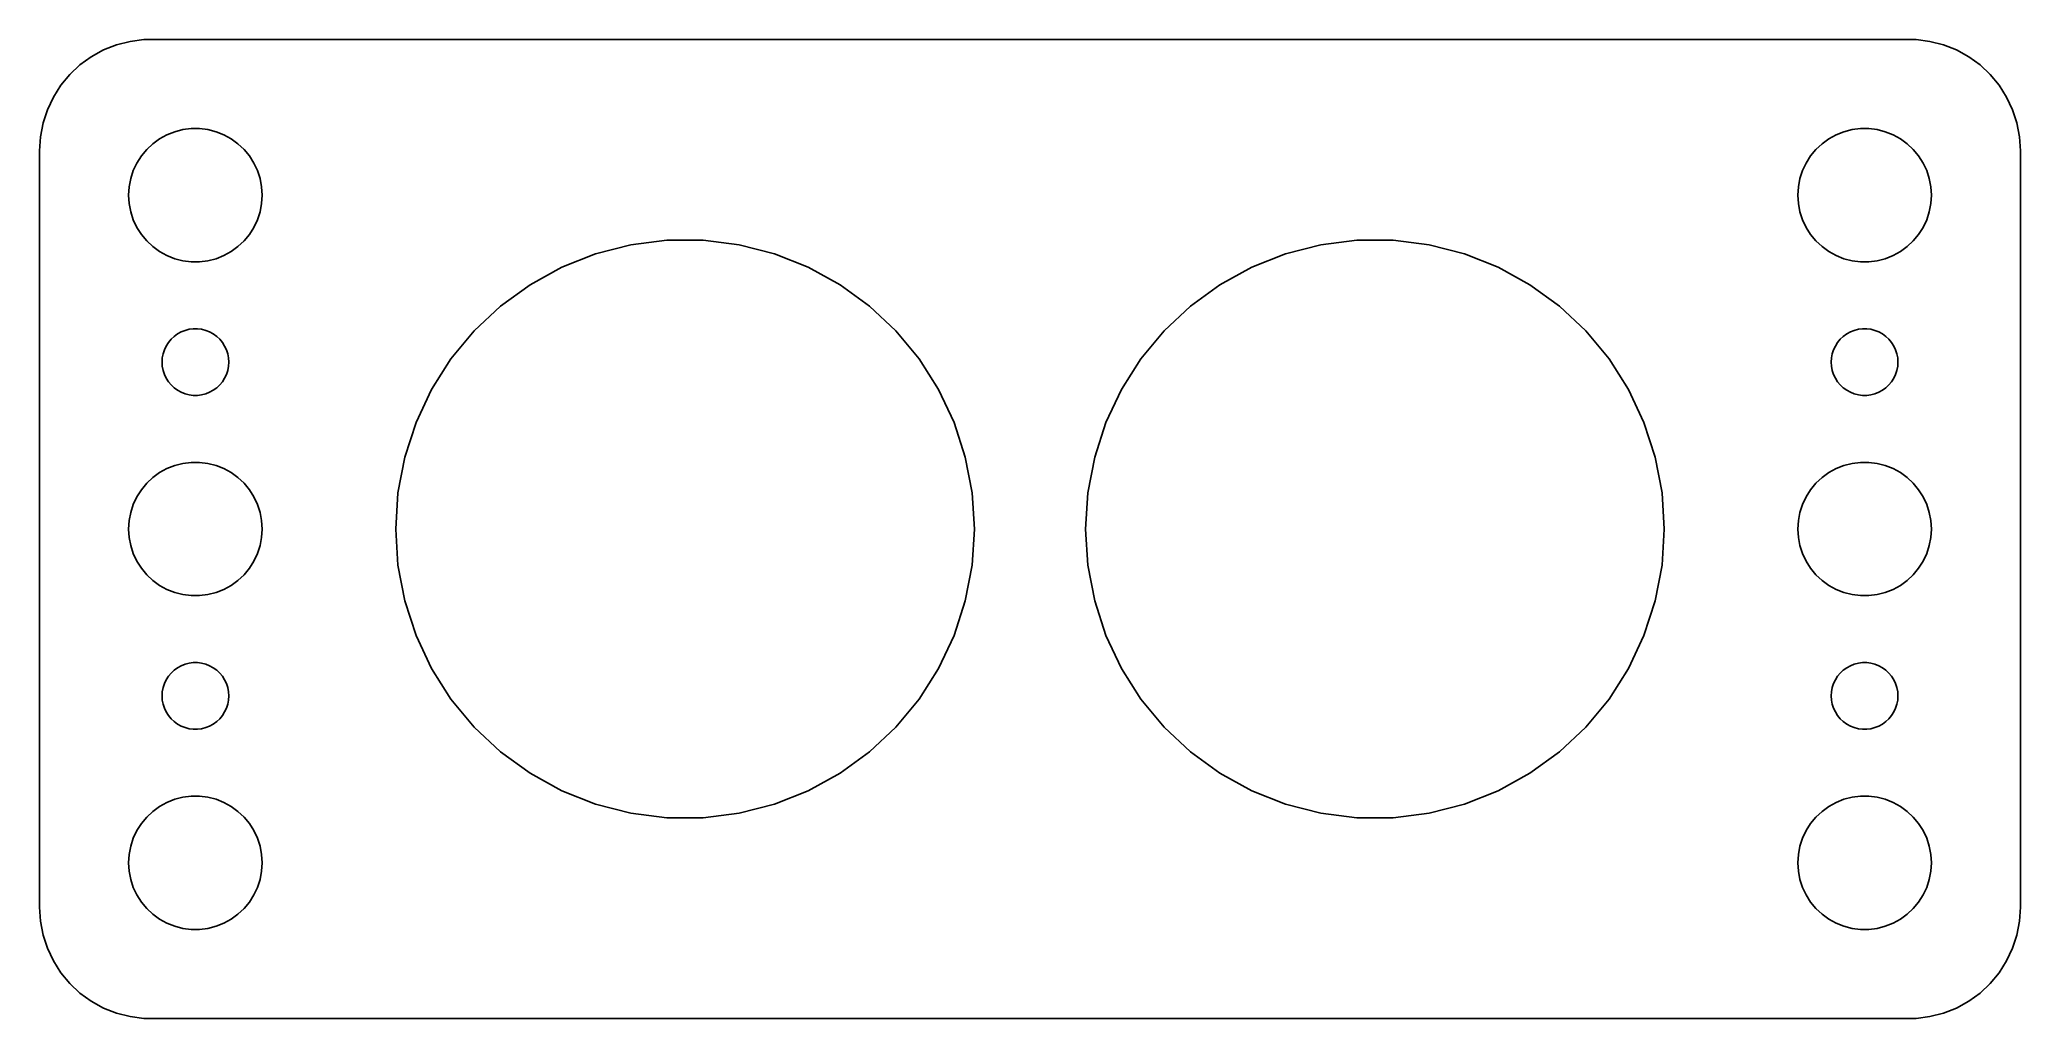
# Model space of a CAD drawing. Header units: metres. Extents: x -44.5 to 44.5, y 32 to 76.
import ezdxf

# ---------------------------------------------------------------- set-up
doc = ezdxf.new("R2010")
doc.units = ezdxf.units.M

msp = doc.modelspace()

# ---------------------------------------------------------------- linework, layer by layer
for p, q in [((-41.0451, 75.7553), (-41.6289, 75.5241)), ((-40.4369, 75.9114), (-41.0451, 75.7553)), ((-39.8139, 75.9901), (-40.4369, 75.9114)), ((39.8139, 75.9901), (-39.8139, 75.9901)), ((40.4369, 75.9114), (39.8139, 75.9901)), ((41.0451, 75.7553), (40.4369, 75.9114)), ((41.6289, 75.5241), (41.0451, 75.7553)), ((-42.6871, 74.8526), (-43.1448, 74.4227)), ((-42.1791, 75.2216), (-42.6871, 74.8526)), ((-41.6289, 75.5241), (-42.1791, 75.2216)), ((42.1791, 75.2216), (41.6289, 75.5241)), ((42.6871, 74.8526), (42.1791, 75.2216)), ((43.1448, 74.4227), (42.6871, 74.8526)), ((-43.5451, 73.9389), (-43.8815, 73.4088)), ((-43.1448, 74.4227), (-43.5451, 73.9389)), ((43.5451, 73.9389), (43.1448, 74.4227)), ((43.8815, 73.4088), (43.5451, 73.9389)), ((-43.8815, 73.4088), (-44.1489, 72.8406)), ((44.1489, 72.8406), (43.8815, 73.4088)), ((-44.3429, 72.2434), (-44.4606, 71.6267)), ((-44.1489, 72.8406), (-44.3429, 72.2434)), ((44.3429, 72.2434), (44.1489, 72.8406)), ((44.4606, 71.6267), (44.3429, 72.2434)), ((-44.4606, 71.6267), (-44.5, 71)), ((-39.6869, 71.0536), (-39.4123, 71.3115)), ((-39.4123, 71.3115), (-39.1075, 71.533)), ((-39.1075, 71.533), (-38.7773, 71.7145)), ((-38.7773, 71.7145), (-38.427, 71.8532)), ((-38.427, 71.8532), (-38.0621, 71.9469)), ((-38.0621, 71.9469), (-37.6884, 71.9941)), ((-37.6884, 71.9941), (-37.3116, 71.9941)), ((-37.3116, 71.9941), (-36.9379, 71.9469)), ((-36.9379, 71.9469), (-36.5729, 71.8532)), ((-36.5729, 71.8532), (-36.2227, 71.7145)), ((-36.2227, 71.7145), (-35.8925, 71.533)), ((-35.8925, 71.533), (-35.5877, 71.3115)), ((-35.5877, 71.3115), (-35.3131, 71.0536)), ((35.3131, 71.0536), (35.5877, 71.3115)), ((35.5877, 71.3115), (35.8925, 71.533)), ((35.8925, 71.533), (36.2227, 71.7145)), ((36.2227, 71.7145), (36.5729, 71.8532)), ((36.5729, 71.8532), (36.9379, 71.9469)), ((36.9379, 71.9469), (37.3116, 71.9941)), ((37.3116, 71.9941), (37.6884, 71.9941)), ((37.6884, 71.9941), (38.0621, 71.9469)), ((38.0621, 71.9469), (38.427, 71.8532)), ((38.427, 71.8532), (38.7773, 71.7145)), ((38.7773, 71.7145), (39.1075, 71.533)), ((39.1075, 71.533), (39.4123, 71.3115)), ((39.4123, 71.3115), (39.6869, 71.0536)), ((44.5, 71), (44.4606, 71.6267)), ((-44.5, 71), (-44.5, 37)), ((-40.2893, 70.1044), (-40.1289, 70.4453)), ((-40.1289, 70.4453), (-39.927, 70.7634)), ((-39.927, 70.7634), (-39.6869, 71.0536)), ((-35.3131, 71.0536), (-35.0729, 70.7634)), ((-35.0729, 70.7634), (-34.8711, 70.4453)), ((-34.8711, 70.4453), (-34.7107, 70.1044)), ((34.7107, 70.1044), (34.8711, 70.4453)), ((34.8711, 70.4453), (35.0729, 70.7634)), ((35.0729, 70.7634), (35.3131, 71.0536)), ((39.6869, 71.0536), (39.927, 70.7634)), ((39.927, 70.7634), (40.1289, 70.4453)), ((40.1289, 70.4453), (40.2893, 70.1044)), ((44.5, 37), (44.5, 71)), ((-40.4763, 69.376), (-40.4057, 69.7461)), ((-40.4057, 69.7461), (-40.2893, 70.1044)), ((-34.7107, 70.1044), (-34.5942, 69.7461)), ((-34.5942, 69.7461), (-34.5237, 69.376)), ((34.5237, 69.376), (34.5942, 69.7461)), ((34.5942, 69.7461), (34.7107, 70.1044)), ((40.2893, 70.1044), (40.4057, 69.7461)), ((40.4057, 69.7461), (40.4763, 69.376)), ((-40.5, 69), (-40.4763, 69.376)), ((-40.4763, 68.624), (-40.5, 69)), ((-40.4057, 68.2539), (-40.4763, 68.624)), ((-34.5237, 68.624), (-34.5942, 68.2539)), ((-34.5237, 69.376), (-34.5, 69)), ((-34.5, 69), (-34.5237, 68.624)), ((34.5, 69), (34.5237, 69.376)), ((34.5237, 68.624), (34.5, 69)), ((34.5942, 68.2539), (34.5237, 68.624)), ((40.4763, 68.624), (40.4057, 68.2539)), ((40.4763, 69.376), (40.5, 69)), ((40.5, 69), (40.4763, 68.624)), ((-40.2893, 67.8956), (-40.4057, 68.2539)), ((-40.1289, 67.5547), (-40.2893, 67.8956)), ((-34.7107, 67.8956), (-34.8711, 67.5547)), ((-34.5942, 68.2539), (-34.7107, 67.8956)), ((34.7107, 67.8956), (34.5942, 68.2539)), ((34.8711, 67.5547), (34.7107, 67.8956)), ((40.2893, 67.8956), (40.1289, 67.5547)), ((40.4057, 68.2539), (40.2893, 67.8956)), ((-39.927, 67.2366), (-40.1289, 67.5547)), ((-39.6869, 66.9464), (-39.927, 67.2366)), ((-39.4123, 66.6884), (-39.6869, 66.9464)), ((-35.3131, 66.9464), (-35.5877, 66.6884)), ((-35.0729, 67.2366), (-35.3131, 66.9464)), ((-34.8711, 67.5547), (-35.0729, 67.2366)), ((-19.5172, 66.3637), (-17.9359, 66.7697)), ((-17.9359, 66.7697), (-16.3163, 66.9743)), ((-16.3163, 66.9743), (-14.6837, 66.9743)), ((-14.6837, 66.9743), (-13.064, 66.7697)), ((-13.064, 66.7697), (-11.4828, 66.3637)), ((11.4828, 66.3637), (13.064, 66.7697)), ((13.064, 66.7697), (14.6837, 66.9743)), ((14.6837, 66.9743), (16.3163, 66.9743)), ((16.3163, 66.9743), (17.9359, 66.7697)), ((17.9359, 66.7697), (19.5172, 66.3637)), ((35.0729, 67.2366), (34.8711, 67.5547)), ((35.3131, 66.9464), (35.0729, 67.2366)), ((35.5877, 66.6884), (35.3131, 66.9464)), ((39.6869, 66.9464), (39.4123, 66.6884)), ((39.927, 67.2366), (39.6869, 66.9464)), ((40.1289, 67.5547), (39.927, 67.2366)), ((-39.1075, 66.467), (-39.4123, 66.6884)), ((-38.7773, 66.2855), (-39.1075, 66.467)), ((-38.427, 66.1468), (-38.7773, 66.2855)), ((-38.0621, 66.0531), (-38.427, 66.1468)), ((-37.6884, 66.0059), (-38.0621, 66.0531)), ((-37.3116, 66.0059), (-37.6884, 66.0059)), ((-36.9379, 66.0531), (-37.3116, 66.0059)), ((-36.5729, 66.1468), (-36.9379, 66.0531)), ((-36.2227, 66.2855), (-36.5729, 66.1468)), ((-35.8925, 66.467), (-36.2227, 66.2855)), ((-35.5877, 66.6884), (-35.8925, 66.467)), ((-21.0351, 65.7627), (-19.5172, 66.3637)), ((-11.4828, 66.3637), (-9.96486, 65.7627)), ((9.96486, 65.7627), (11.4828, 66.3637)), ((19.5172, 66.3637), (21.0351, 65.7627)), ((35.8925, 66.467), (35.5877, 66.6884)), ((36.2227, 66.2855), (35.8925, 66.467)), ((36.5729, 66.1468), (36.2227, 66.2855)), ((36.9379, 66.0531), (36.5729, 66.1468)), ((37.3116, 66.0059), (36.9379, 66.0531)), ((37.6884, 66.0059), (37.3116, 66.0059)), ((38.0621, 66.0531), (37.6884, 66.0059)), ((38.427, 66.1468), (38.0621, 66.0531)), ((38.7773, 66.2855), (38.427, 66.1468)), ((39.1075, 66.467), (38.7773, 66.2855)), ((39.4123, 66.6884), (39.1075, 66.467)), ((-23.7865, 64.0167), (-22.4657, 64.9763)), ((-22.4657, 64.9763), (-21.0351, 65.7627)), ((-9.96486, 65.7627), (-8.53424, 64.9763)), ((-8.53424, 64.9763), (-7.21349, 64.0167)), ((7.21349, 64.0167), (8.53424, 64.9763)), ((8.53424, 64.9763), (9.96486, 65.7627)), ((21.0351, 65.7627), (22.4657, 64.9763)), ((22.4657, 64.9763), (23.7865, 64.0167)), ((-24.9766, 62.8991), (-23.7865, 64.0167)), ((-7.21349, 64.0167), (-6.02341, 62.8991)), ((6.02341, 62.8991), (7.21349, 64.0167)), ((23.7865, 64.0167), (24.9766, 62.8991)), ((-38.8145, 62.2226), (-38.7135, 62.3817)), ((-38.7135, 62.3817), (-38.5934, 62.5268)), ((-38.5934, 62.5268), (-38.4561, 62.6558)), ((-38.4561, 62.6558), (-38.3037, 62.7665)), ((-38.3037, 62.7665), (-38.1387, 62.8572)), ((-38.1387, 62.8572), (-37.9635, 62.9266)), ((-37.9635, 62.9266), (-37.7811, 62.9734)), ((-37.7811, 62.9734), (-37.5942, 62.997)), ((-37.5942, 62.997), (-37.4058, 62.997)), ((-37.4058, 62.997), (-37.2189, 62.9734)), ((-37.2189, 62.9734), (-37.0365, 62.9266)), ((-37.0365, 62.9266), (-36.8613, 62.8572)), ((-36.8613, 62.8572), (-36.6963, 62.7665)), ((-36.6963, 62.7665), (-36.5439, 62.6558)), ((-36.5439, 62.6558), (-36.4065, 62.5268)), ((-36.4065, 62.5268), (-36.2865, 62.3817)), ((-36.2865, 62.3817), (-36.1855, 62.2226)), ((-26.0172, 61.6412), (-24.9766, 62.8991)), ((-6.02341, 62.8991), (-4.98277, 61.6412)), ((4.98277, 61.6412), (6.02341, 62.8991)), ((24.9766, 62.8991), (26.0172, 61.6412)), ((36.1855, 62.2226), (36.2865, 62.3817)), ((36.2865, 62.3817), (36.4065, 62.5268)), ((36.4065, 62.5268), (36.5439, 62.6558)), ((36.5439, 62.6558), (36.6963, 62.7665)), ((36.6963, 62.7665), (36.8613, 62.8572)), ((36.8613, 62.8572), (37.0365, 62.9266)), ((37.0365, 62.9266), (37.2189, 62.9734)), ((37.2189, 62.9734), (37.4058, 62.997)), ((37.4058, 62.997), (37.5942, 62.997)), ((37.5942, 62.997), (37.7811, 62.9734)), ((37.7811, 62.9734), (37.9635, 62.9266)), ((37.9635, 62.9266), (38.1387, 62.8572)), ((38.1387, 62.8572), (38.3037, 62.7665)), ((38.3037, 62.7665), (38.4561, 62.6558)), ((38.4561, 62.6558), (38.5934, 62.5268)), ((38.5934, 62.5268), (38.7135, 62.3817)), ((38.7135, 62.3817), (38.8145, 62.2226)), ((-39, 61.5), (-38.9882, 61.688)), ((-38.9882, 61.312), (-39, 61.5)), ((-38.9882, 61.688), (-38.9529, 61.873)), ((-38.9529, 61.873), (-38.8947, 62.0522)), ((-38.8947, 62.0522), (-38.8145, 62.2226)), ((-36.1855, 62.2226), (-36.1053, 62.0522)), ((-36.1053, 62.0522), (-36.0471, 61.873)), ((-36.0471, 61.873), (-36.0118, 61.688)), ((-36.0118, 61.688), (-36, 61.5)), ((-36, 61.5), (-36.0118, 61.312)), ((-26.892, 60.2628), (-26.0172, 61.6412)), ((-4.98277, 61.6412), (-4.108, 60.2628)), ((4.108, 60.2628), (4.98277, 61.6412)), ((26.0172, 61.6412), (26.892, 60.2628)), ((36, 61.5), (36.0118, 61.688)), ((36.0118, 61.312), (36, 61.5)), ((36.0118, 61.688), (36.0471, 61.873)), ((36.0471, 61.873), (36.1053, 62.0522)), ((36.1053, 62.0522), (36.1855, 62.2226)), ((38.8145, 62.2226), (38.8947, 62.0522)), ((38.8947, 62.0522), (38.9529, 61.873)), ((38.9529, 61.873), (38.9882, 61.688)), ((38.9882, 61.688), (39, 61.5)), ((39, 61.5), (38.9882, 61.312)), ((-38.9529, 61.127), (-38.9882, 61.312)), ((-38.8947, 60.9478), (-38.9529, 61.127)), ((-38.8145, 60.7774), (-38.8947, 60.9478)), ((-38.7135, 60.6183), (-38.8145, 60.7774)), ((-38.5934, 60.4732), (-38.7135, 60.6183)), ((-36.2865, 60.6183), (-36.4065, 60.4732)), ((-36.1855, 60.7774), (-36.2865, 60.6183)), ((-36.1053, 60.9478), (-36.1855, 60.7774)), ((-36.0471, 61.127), (-36.1053, 60.9478)), ((-36.0118, 61.312), (-36.0471, 61.127)), ((36.0471, 61.127), (36.0118, 61.312)), ((36.1053, 60.9478), (36.0471, 61.127)), ((36.1855, 60.7774), (36.1053, 60.9478)), ((36.2865, 60.6183), (36.1855, 60.7774)), ((36.4065, 60.4732), (36.2865, 60.6183)), ((38.7135, 60.6183), (38.5934, 60.4732)), ((38.8145, 60.7774), (38.7135, 60.6183)), ((38.8947, 60.9478), (38.8145, 60.7774)), ((38.9529, 61.127), (38.8947, 60.9478)), ((38.9882, 61.312), (38.9529, 61.127)), ((-38.4561, 60.3442), (-38.5934, 60.4732)), ((-38.3037, 60.2335), (-38.4561, 60.3442)), ((-38.1387, 60.1427), (-38.3037, 60.2335)), ((-37.9635, 60.0734), (-38.1387, 60.1427)), ((-37.7811, 60.0266), (-37.9635, 60.0734)), ((-37.5942, 60.0029), (-37.7811, 60.0266)), ((-37.4058, 60.0029), (-37.5942, 60.0029)), ((-37.2189, 60.0266), (-37.4058, 60.0029)), ((-37.0365, 60.0734), (-37.2189, 60.0266)), ((-36.8613, 60.1427), (-37.0365, 60.0734)), ((-36.6963, 60.2335), (-36.8613, 60.1427)), ((-36.5439, 60.3442), (-36.6963, 60.2335)), ((-36.4065, 60.4732), (-36.5439, 60.3442)), ((-27.5871, 58.7856), (-26.892, 60.2628)), ((-4.108, 60.2628), (-3.4129, 58.7856)), ((3.4129, 58.7856), (4.108, 60.2628)), ((26.892, 60.2628), (27.5871, 58.7856)), ((36.5439, 60.3442), (36.4065, 60.4732)), ((36.6963, 60.2335), (36.5439, 60.3442)), ((36.8613, 60.1427), (36.6963, 60.2335)), ((37.0365, 60.0734), (36.8613, 60.1427)), ((37.2189, 60.0266), (37.0365, 60.0734)), ((37.4058, 60.0029), (37.2189, 60.0266)), ((37.5942, 60.0029), (37.4058, 60.0029)), ((37.7811, 60.0266), (37.5942, 60.0029)), ((37.9635, 60.0734), (37.7811, 60.0266)), ((38.1387, 60.1427), (37.9635, 60.0734)), ((38.3037, 60.2335), (38.1387, 60.1427)), ((38.4561, 60.3442), (38.3037, 60.2335)), ((38.5934, 60.4732), (38.4561, 60.3442)), ((-28.0916, 57.233), (-27.5871, 58.7856)), ((-3.4129, 58.7856), (-2.90842, 57.233)), ((2.90842, 57.233), (3.4129, 58.7856)), ((27.5871, 58.7856), (28.0916, 57.233)), ((-38.0621, 56.9469), (-37.6884, 56.9941)), ((-37.6884, 56.9941), (-37.3116, 56.9941)), ((-37.3116, 56.9941), (-36.9379, 56.9469)), ((-28.3975, 55.6293), (-28.0916, 57.233)), ((-2.90842, 57.233), (-2.60251, 55.6293)), ((2.60251, 55.6293), (2.90842, 57.233)), ((28.0916, 57.233), (28.3975, 55.6293)), ((36.9379, 56.9469), (37.3116, 56.9941)), ((37.3116, 56.9941), (37.6884, 56.9941)), ((37.6884, 56.9941), (38.0621, 56.9469)), ((-39.6869, 56.0536), (-39.4123, 56.3115)), ((-39.4123, 56.3115), (-39.1075, 56.533)), ((-39.1075, 56.533), (-38.7773, 56.7145)), ((-38.7773, 56.7145), (-38.427, 56.8532)), ((-38.427, 56.8532), (-38.0621, 56.9469)), ((-36.9379, 56.9469), (-36.5729, 56.8532)), ((-36.5729, 56.8532), (-36.2227, 56.7145)), ((-36.2227, 56.7145), (-35.8925, 56.533)), ((-35.8925, 56.533), (-35.5877, 56.3115)), ((-35.5877, 56.3115), (-35.3131, 56.0536)), ((35.3131, 56.0536), (35.5877, 56.3115)), ((35.5877, 56.3115), (35.8925, 56.533)), ((35.8925, 56.533), (36.2227, 56.7145)), ((36.2227, 56.7145), (36.5729, 56.8532)), ((36.5729, 56.8532), (36.9379, 56.9469)), ((38.0621, 56.9469), (38.427, 56.8532)), ((38.427, 56.8532), (38.7773, 56.7145)), ((38.7773, 56.7145), (39.1075, 56.533)), ((39.1075, 56.533), (39.4123, 56.3115)), ((39.4123, 56.3115), (39.6869, 56.0536)), ((-40.2893, 55.1044), (-40.1289, 55.4453)), ((-40.1289, 55.4453), (-39.927, 55.7634)), ((-39.927, 55.7634), (-39.6869, 56.0536)), ((-35.3131, 56.0536), (-35.0729, 55.7634)), ((-35.0729, 55.7634), (-34.8711, 55.4453)), ((-34.8711, 55.4453), (-34.7107, 55.1044)), ((-28.5, 54), (-28.3975, 55.6293)), ((-2.60251, 55.6293), (-2.5, 54)), ((2.5, 54), (2.60251, 55.6293)), ((28.3975, 55.6293), (28.5, 54)), ((34.7107, 55.1044), (34.8711, 55.4453)), ((34.8711, 55.4453), (35.0729, 55.7634)), ((35.0729, 55.7634), (35.3131, 56.0536)), ((39.6869, 56.0536), (39.927, 55.7634)), ((39.927, 55.7634), (40.1289, 55.4453)), ((40.1289, 55.4453), (40.2893, 55.1044)), ((-40.5, 54), (-40.4763, 54.376)), ((-40.4763, 54.376), (-40.4057, 54.7461)), ((-40.4057, 54.7461), (-40.2893, 55.1044)), ((-34.7107, 55.1044), (-34.5942, 54.7461)), ((-34.5942, 54.7461), (-34.5237, 54.376)), ((-34.5237, 54.376), (-34.5, 54)), ((34.5, 54), (34.5237, 54.376)), ((34.5237, 54.376), (34.5942, 54.7461)), ((34.5942, 54.7461), (34.7107, 55.1044)), ((40.2893, 55.1044), (40.4057, 54.7461)), ((40.4057, 54.7461), (40.4763, 54.376)), ((40.4763, 54.376), (40.5, 54)), ((-40.4763, 53.624), (-40.5, 54)), ((-40.4057, 53.2539), (-40.4763, 53.624)), ((-34.5237, 53.624), (-34.5942, 53.2539)), ((-34.5, 54), (-34.5237, 53.624)), ((-28.3975, 52.3707), (-28.5, 54)), ((-2.5, 54), (-2.60251, 52.3707)), ((2.60251, 52.3707), (2.5, 54)), ((28.5, 54), (28.3975, 52.3707)), ((34.5237, 53.624), (34.5, 54)), ((34.5942, 53.2539), (34.5237, 53.624)), ((40.4763, 53.624), (40.4057, 53.2539)), ((40.5, 54), (40.4763, 53.624)), ((-40.2893, 52.8956), (-40.4057, 53.2539)), ((-40.1289, 52.5547), (-40.2893, 52.8956)), ((-39.927, 52.2366), (-40.1289, 52.5547)), ((-34.8711, 52.5547), (-35.0729, 52.2366)), ((-34.7107, 52.8956), (-34.8711, 52.5547)), ((-34.5942, 53.2539), (-34.7107, 52.8956)), ((34.7107, 52.8956), (34.5942, 53.2539)), ((34.8711, 52.5547), (34.7107, 52.8956)), ((35.0729, 52.2366), (34.8711, 52.5547)), ((40.1289, 52.5547), (39.927, 52.2366)), ((40.2893, 52.8956), (40.1289, 52.5547)), ((40.4057, 53.2539), (40.2893, 52.8956)), ((-39.6869, 51.9464), (-39.927, 52.2366)), ((-39.4123, 51.6885), (-39.6869, 51.9464)), ((-39.1075, 51.467), (-39.4123, 51.6885)), ((-35.5877, 51.6885), (-35.8925, 51.467)), ((-35.3131, 51.9464), (-35.5877, 51.6885)), ((-35.0729, 52.2366), (-35.3131, 51.9464)), ((-28.0916, 50.767), (-28.3975, 52.3707)), ((-2.60251, 52.3707), (-2.90842, 50.767)), ((2.90842, 50.767), (2.60251, 52.3707)), ((28.3975, 52.3707), (28.0916, 50.767)), ((35.3131, 51.9464), (35.0729, 52.2366)), ((35.5877, 51.6885), (35.3131, 51.9464)), ((35.8925, 51.467), (35.5877, 51.6885)), ((39.4123, 51.6885), (39.1075, 51.467)), ((39.6869, 51.9464), (39.4123, 51.6885)), ((39.927, 52.2366), (39.6869, 51.9464)), ((-38.7773, 51.2855), (-39.1075, 51.467)), ((-38.427, 51.1468), (-38.7773, 51.2855)), ((-38.0621, 51.0531), (-38.427, 51.1468)), ((-37.6884, 51.0059), (-38.0621, 51.0531)), ((-37.3116, 51.0059), (-37.6884, 51.0059)), ((-36.9379, 51.0531), (-37.3116, 51.0059)), ((-36.5729, 51.1468), (-36.9379, 51.0531)), ((-36.2227, 51.2855), (-36.5729, 51.1468)), ((-35.8925, 51.467), (-36.2227, 51.2855)), ((-27.5871, 49.2144), (-28.0916, 50.767)), ((-2.90842, 50.767), (-3.4129, 49.2144)), ((3.4129, 49.2144), (2.90842, 50.767)), ((28.0916, 50.767), (27.5871, 49.2144)), ((36.2227, 51.2855), (35.8925, 51.467)), ((36.5729, 51.1468), (36.2227, 51.2855)), ((36.9379, 51.0531), (36.5729, 51.1468)), ((37.3116, 51.0059), (36.9379, 51.0531)), ((37.6884, 51.0059), (37.3116, 51.0059)), ((38.0621, 51.0531), (37.6884, 51.0059)), ((38.427, 51.1468), (38.0621, 51.0531)), ((38.7773, 51.2855), (38.427, 51.1468)), ((39.1075, 51.467), (38.7773, 51.2855)), ((-26.892, 47.7372), (-27.5871, 49.2144)), ((-3.4129, 49.2144), (-4.108, 47.7372)), ((4.108, 47.7372), (3.4129, 49.2144)), ((27.5871, 49.2144), (26.892, 47.7372)), ((-38.8947, 47.0522), (-38.8145, 47.2226)), ((-38.8145, 47.2226), (-38.7135, 47.3817)), ((-38.7135, 47.3817), (-38.5934, 47.5268)), ((-38.5934, 47.5268), (-38.4561, 47.6558)), ((-38.4561, 47.6558), (-38.3037, 47.7665)), ((-38.3037, 47.7665), (-38.1387, 47.8573)), ((-38.1387, 47.8573), (-37.9635, 47.9266)), ((-37.9635, 47.9266), (-37.7811, 47.9734)), ((-37.7811, 47.9734), (-37.5942, 47.9971)), ((-37.5942, 47.9971), (-37.4058, 47.9971)), ((-37.4058, 47.9971), (-37.2189, 47.9734)), ((-37.2189, 47.9734), (-37.0365, 47.9266)), ((-37.0365, 47.9266), (-36.8613, 47.8573)), ((-36.8613, 47.8573), (-36.6963, 47.7665)), ((-36.6963, 47.7665), (-36.5439, 47.6558)), ((-36.5439, 47.6558), (-36.4065, 47.5268)), ((-36.4065, 47.5268), (-36.2865, 47.3817)), ((-36.2865, 47.3817), (-36.1855, 47.2226)), ((-36.1855, 47.2226), (-36.1053, 47.0522)), ((-26.0172, 46.3588), (-26.892, 47.7372)), ((-4.108, 47.7372), (-4.98277, 46.3588)), ((4.98277, 46.3588), (4.108, 47.7372)), ((26.892, 47.7372), (26.0172, 46.3588)), ((36.1053, 47.0522), (36.1855, 47.2226)), ((36.1855, 47.2226), (36.2865, 47.3817)), ((36.2865, 47.3817), (36.4065, 47.5268)), ((36.4065, 47.5268), (36.5439, 47.6558)), ((36.5439, 47.6558), (36.6963, 47.7665)), ((36.6963, 47.7665), (36.8613, 47.8573)), ((36.8613, 47.8573), (37.0365, 47.9266)), ((37.0365, 47.9266), (37.2189, 47.9734)), ((37.2189, 47.9734), (37.4058, 47.9971)), ((37.4058, 47.9971), (37.5942, 47.9971)), ((37.5942, 47.9971), (37.7811, 47.9734)), ((37.7811, 47.9734), (37.9635, 47.9266)), ((37.9635, 47.9266), (38.1387, 47.8573)), ((38.1387, 47.8573), (38.3037, 47.7665)), ((38.3037, 47.7665), (38.4561, 47.6558)), ((38.4561, 47.6558), (38.5934, 47.5268)), ((38.5934, 47.5268), (38.7135, 47.3817)), ((38.7135, 47.3817), (38.8145, 47.2226)), ((38.8145, 47.2226), (38.8947, 47.0522)), ((-39, 46.5), (-38.9882, 46.688)), ((-38.9882, 46.312), (-39, 46.5)), ((-38.9882, 46.688), (-38.9529, 46.873)), ((-38.9529, 46.127), (-38.9882, 46.312)), ((-38.9529, 46.873), (-38.8947, 47.0522)), ((-36.1053, 47.0522), (-36.0471, 46.873)), ((-36.0471, 46.873), (-36.0118, 46.688)), ((-36.0118, 46.312), (-36.0471, 46.127)), ((-36.0118, 46.688), (-36, 46.5)), ((-36, 46.5), (-36.0118, 46.312)), ((-24.9766, 45.1009), (-26.0172, 46.3588)), ((-4.98277, 46.3588), (-6.02341, 45.1009)), ((6.02341, 45.1009), (4.98277, 46.3588)), ((26.0172, 46.3588), (24.9766, 45.1009)), ((36, 46.5), (36.0118, 46.688)), ((36.0118, 46.312), (36, 46.5)), ((36.0118, 46.688), (36.0471, 46.873)), ((36.0471, 46.127), (36.0118, 46.312)), ((36.0471, 46.873), (36.1053, 47.0522)), ((38.8947, 47.0522), (38.9529, 46.873)), ((38.9529, 46.873), (38.9882, 46.688)), ((38.9882, 46.312), (38.9529, 46.127)), ((38.9882, 46.688), (39, 46.5)), ((39, 46.5), (38.9882, 46.312)), ((-38.8947, 45.9478), (-38.9529, 46.127)), ((-38.8145, 45.7774), (-38.8947, 45.9478)), ((-38.7135, 45.6183), (-38.8145, 45.7774)), ((-38.5934, 45.4732), (-38.7135, 45.6183)), ((-38.4561, 45.3442), (-38.5934, 45.4732)), ((-36.4065, 45.4732), (-36.5439, 45.3442)), ((-36.2865, 45.6183), (-36.4065, 45.4732)), ((-36.1855, 45.7774), (-36.2865, 45.6183)), ((-36.1053, 45.9478), (-36.1855, 45.7774)), ((-36.0471, 46.127), (-36.1053, 45.9478)), ((36.1053, 45.9478), (36.0471, 46.127)), ((36.1855, 45.7774), (36.1053, 45.9478)), ((36.2865, 45.6183), (36.1855, 45.7774)), ((36.4065, 45.4732), (36.2865, 45.6183)), ((36.5439, 45.3442), (36.4065, 45.4732)), ((38.5934, 45.4732), (38.4561, 45.3442)), ((38.7135, 45.6183), (38.5934, 45.4732)), ((38.8145, 45.7774), (38.7135, 45.6183)), ((38.8947, 45.9478), (38.8145, 45.7774)), ((38.9529, 46.127), (38.8947, 45.9478)), ((-38.3037, 45.2335), (-38.4561, 45.3442)), ((-38.1387, 45.1428), (-38.3037, 45.2335)), ((-37.9635, 45.0734), (-38.1387, 45.1428)), ((-37.7811, 45.0266), (-37.9635, 45.0734)), ((-37.5942, 45.003), (-37.7811, 45.0266)), ((-37.4058, 45.003), (-37.5942, 45.003)), ((-37.2189, 45.0266), (-37.4058, 45.003)), ((-37.0365, 45.0734), (-37.2189, 45.0266)), ((-36.8613, 45.1428), (-37.0365, 45.0734)), ((-36.6963, 45.2335), (-36.8613, 45.1428)), ((-36.5439, 45.3442), (-36.6963, 45.2335)), ((-23.7865, 43.9833), (-24.9766, 45.1009)), ((-6.02341, 45.1009), (-7.21349, 43.9833)), ((7.21349, 43.9833), (6.02341, 45.1009)), ((24.9766, 45.1009), (23.7865, 43.9833)), ((36.6963, 45.2335), (36.5439, 45.3442)), ((36.8613, 45.1428), (36.6963, 45.2335)), ((37.0365, 45.0734), (36.8613, 45.1428)), ((37.2189, 45.0266), (37.0365, 45.0734)), ((37.4058, 45.003), (37.2189, 45.0266)), ((37.5942, 45.003), (37.4058, 45.003)), ((37.7811, 45.0266), (37.5942, 45.003)), ((37.9635, 45.0734), (37.7811, 45.0266)), ((38.1387, 45.1428), (37.9635, 45.0734)), ((38.3037, 45.2335), (38.1387, 45.1428)), ((38.4561, 45.3442), (38.3037, 45.2335)), ((-22.4657, 43.0237), (-23.7865, 43.9833)), ((-7.21349, 43.9833), (-8.53424, 43.0237)), ((8.53424, 43.0237), (7.21349, 43.9833)), ((23.7865, 43.9833), (22.4657, 43.0237)), ((-21.0351, 42.2373), (-22.4657, 43.0237)), ((-8.53424, 43.0237), (-9.96486, 42.2373)), ((9.96486, 42.2373), (8.53424, 43.0237)), ((22.4657, 43.0237), (21.0351, 42.2373)), ((-38.7773, 41.7145), (-38.427, 41.8532)), ((-38.427, 41.8532), (-38.0621, 41.9469)), ((-38.0621, 41.9469), (-37.6884, 41.9941)), ((-37.6884, 41.9941), (-37.3116, 41.9941)), ((-37.3116, 41.9941), (-36.9379, 41.9469)), ((-36.9379, 41.9469), (-36.5729, 41.8532)), ((-36.5729, 41.8532), (-36.2227, 41.7145)), ((-19.5172, 41.6363), (-21.0351, 42.2373)), ((-9.96486, 42.2373), (-11.4828, 41.6363)), ((11.4828, 41.6363), (9.96486, 42.2373)), ((21.0351, 42.2373), (19.5172, 41.6363)), ((36.2227, 41.7145), (36.5729, 41.8532)), ((36.5729, 41.8532), (36.9379, 41.9469)), ((36.9379, 41.9469), (37.3116, 41.9941)), ((37.3116, 41.9941), (37.6884, 41.9941)), ((37.6884, 41.9941), (38.0621, 41.9469)), ((38.0621, 41.9469), (38.427, 41.8532)), ((38.427, 41.8532), (38.7773, 41.7145)), ((-39.927, 40.7634), (-39.6869, 41.0536)), ((-39.6869, 41.0536), (-39.4123, 41.3116)), ((-39.4123, 41.3116), (-39.1075, 41.533)), ((-39.1075, 41.533), (-38.7773, 41.7145)), ((-36.2227, 41.7145), (-35.8925, 41.533)), ((-35.8925, 41.533), (-35.5877, 41.3116)), ((-35.5877, 41.3116), (-35.3131, 41.0536)), ((-35.3131, 41.0536), (-35.0729, 40.7634)), ((-17.9359, 41.2303), (-19.5172, 41.6363)), ((-16.3163, 41.0257), (-17.9359, 41.2303)), ((-14.6837, 41.0257), (-16.3163, 41.0257)), ((-13.064, 41.2303), (-14.6837, 41.0257)), ((-11.4828, 41.6363), (-13.064, 41.2303)), ((13.064, 41.2303), (11.4828, 41.6363)), ((14.6837, 41.0257), (13.064, 41.2303)), ((16.3163, 41.0257), (14.6837, 41.0257)), ((17.9359, 41.2303), (16.3163, 41.0257)), ((19.5172, 41.6363), (17.9359, 41.2303)), ((35.0729, 40.7634), (35.3131, 41.0536)), ((35.3131, 41.0536), (35.5877, 41.3116)), ((35.5877, 41.3116), (35.8925, 41.533)), ((35.8925, 41.533), (36.2227, 41.7145)), ((38.7773, 41.7145), (39.1075, 41.533)), ((39.1075, 41.533), (39.4123, 41.3116)), ((39.4123, 41.3116), (39.6869, 41.0536)), ((39.6869, 41.0536), (39.927, 40.7634)), ((-40.4057, 39.7461), (-40.2893, 40.1044)), ((-40.2893, 40.1044), (-40.1289, 40.4453)), ((-40.1289, 40.4453), (-39.927, 40.7634)), ((-35.0729, 40.7634), (-34.8711, 40.4453)), ((-34.8711, 40.4453), (-34.7107, 40.1044)), ((-34.7107, 40.1044), (-34.5942, 39.7461)), ((34.5942, 39.7461), (34.7107, 40.1044)), ((34.7107, 40.1044), (34.8711, 40.4453)), ((34.8711, 40.4453), (35.0729, 40.7634)), ((39.927, 40.7634), (40.1289, 40.4453)), ((40.1289, 40.4453), (40.2893, 40.1044)), ((40.2893, 40.1044), (40.4057, 39.7461)), ((-40.5, 39), (-40.4763, 39.376)), ((-40.4763, 39.376), (-40.4057, 39.7461)), ((-34.5942, 39.7461), (-34.5237, 39.376)), ((-34.5237, 39.376), (-34.5, 39)), ((34.5, 39), (34.5237, 39.376)), ((34.5237, 39.376), (34.5942, 39.7461)), ((40.4057, 39.7461), (40.4763, 39.376)), ((40.4763, 39.376), (40.5, 39)), ((-40.4763, 38.624), (-40.5, 39)), ((-40.4057, 38.2539), (-40.4763, 38.624)), ((-34.5237, 38.624), (-34.5942, 38.2539)), ((-34.5, 39), (-34.5237, 38.624)), ((34.5237, 38.624), (34.5, 39)), ((34.5942, 38.2539), (34.5237, 38.624)), ((40.4763, 38.624), (40.4057, 38.2539)), ((40.5, 39), (40.4763, 38.624)), ((-40.2893, 37.8956), (-40.4057, 38.2539)), ((-40.1289, 37.5547), (-40.2893, 37.8956)), ((-39.927, 37.2366), (-40.1289, 37.5547)), ((-34.8711, 37.5547), (-35.0729, 37.2366)), ((-34.7107, 37.8956), (-34.8711, 37.5547)), ((-34.5942, 38.2539), (-34.7107, 37.8956)), ((34.7107, 37.8956), (34.5942, 38.2539)), ((34.8711, 37.5547), (34.7107, 37.8956)), ((35.0729, 37.2366), (34.8711, 37.5547)), ((40.1289, 37.5547), (39.927, 37.2366)), ((40.2893, 37.8956), (40.1289, 37.5547)), ((40.4057, 38.2539), (40.2893, 37.8956)), ((-44.5, 37), (-44.4606, 36.3733)), ((-39.6869, 36.9464), (-39.927, 37.2366)), ((-39.4123, 36.6885), (-39.6869, 36.9464)), ((-39.1075, 36.467), (-39.4123, 36.6885)), ((-35.5877, 36.6885), (-35.8925, 36.467)), ((-35.3131, 36.9464), (-35.5877, 36.6885)), ((-35.0729, 37.2366), (-35.3131, 36.9464)), ((35.3131, 36.9464), (35.0729, 37.2366)), ((35.5877, 36.6885), (35.3131, 36.9464)), ((35.8925, 36.467), (35.5877, 36.6885)), ((39.4123, 36.6885), (39.1075, 36.467)), ((39.6869, 36.9464), (39.4123, 36.6885)), ((39.927, 37.2366), (39.6869, 36.9464)), ((44.4606, 36.3733), (44.5, 37)), ((-44.4606, 36.3733), (-44.3429, 35.7566)), ((-44.3429, 35.7566), (-44.1489, 35.1594)), ((-38.7773, 36.2855), (-39.1075, 36.467)), ((-38.427, 36.1468), (-38.7773, 36.2855)), ((-38.0621, 36.0531), (-38.427, 36.1468)), ((-37.6884, 36.0059), (-38.0621, 36.0531)), ((-37.3116, 36.0059), (-37.6884, 36.0059)), ((-36.9379, 36.0531), (-37.3116, 36.0059)), ((-36.5729, 36.1468), (-36.9379, 36.0531)), ((-36.2227, 36.2855), (-36.5729, 36.1468)), ((-35.8925, 36.467), (-36.2227, 36.2855)), ((36.2227, 36.2855), (35.8925, 36.467)), ((36.5729, 36.1468), (36.2227, 36.2855)), ((36.9379, 36.0531), (36.5729, 36.1468)), ((37.3116, 36.0059), (36.9379, 36.0531)), ((37.6884, 36.0059), (37.3116, 36.0059)), ((38.0621, 36.0531), (37.6884, 36.0059)), ((38.427, 36.1468), (38.0621, 36.0531)), ((38.7773, 36.2855), (38.427, 36.1468)), ((39.1075, 36.467), (38.7773, 36.2855)), ((44.1489, 35.1594), (44.3429, 35.7566)), ((44.3429, 35.7566), (44.4606, 36.3733)), ((-44.1489, 35.1594), (-43.8815, 34.5912)), ((43.8815, 34.5912), (44.1489, 35.1594)), ((-43.8815, 34.5912), (-43.5451, 34.0611)), ((-43.5451, 34.0611), (-43.1448, 33.5773)), ((43.1448, 33.5773), (43.5451, 34.0611)), ((43.5451, 34.0611), (43.8815, 34.5912)), ((-43.1448, 33.5773), (-42.6871, 33.1474)), ((-42.6871, 33.1474), (-42.1791, 32.7784)), ((42.1791, 32.7784), (42.6871, 33.1474)), ((42.6871, 33.1474), (43.1448, 33.5773)), ((-42.1791, 32.7784), (-41.6289, 32.4759)), ((-41.6289, 32.4759), (-41.0451, 32.2447)), ((-41.0451, 32.2447), (-40.4369, 32.0886)), ((-40.4369, 32.0886), (-39.8139, 32.0099)), ((39.8139, 32.0099), (40.4369, 32.0886)), ((40.4369, 32.0886), (41.0451, 32.2447)), ((41.0451, 32.2447), (41.6289, 32.4759)), ((41.6289, 32.4759), (42.1791, 32.7784)), ((-39.8139, 32.0099), (39.8139, 32.0099))]:
    msp.add_line(p, q)

doc.saveas('drawing.dxf')
